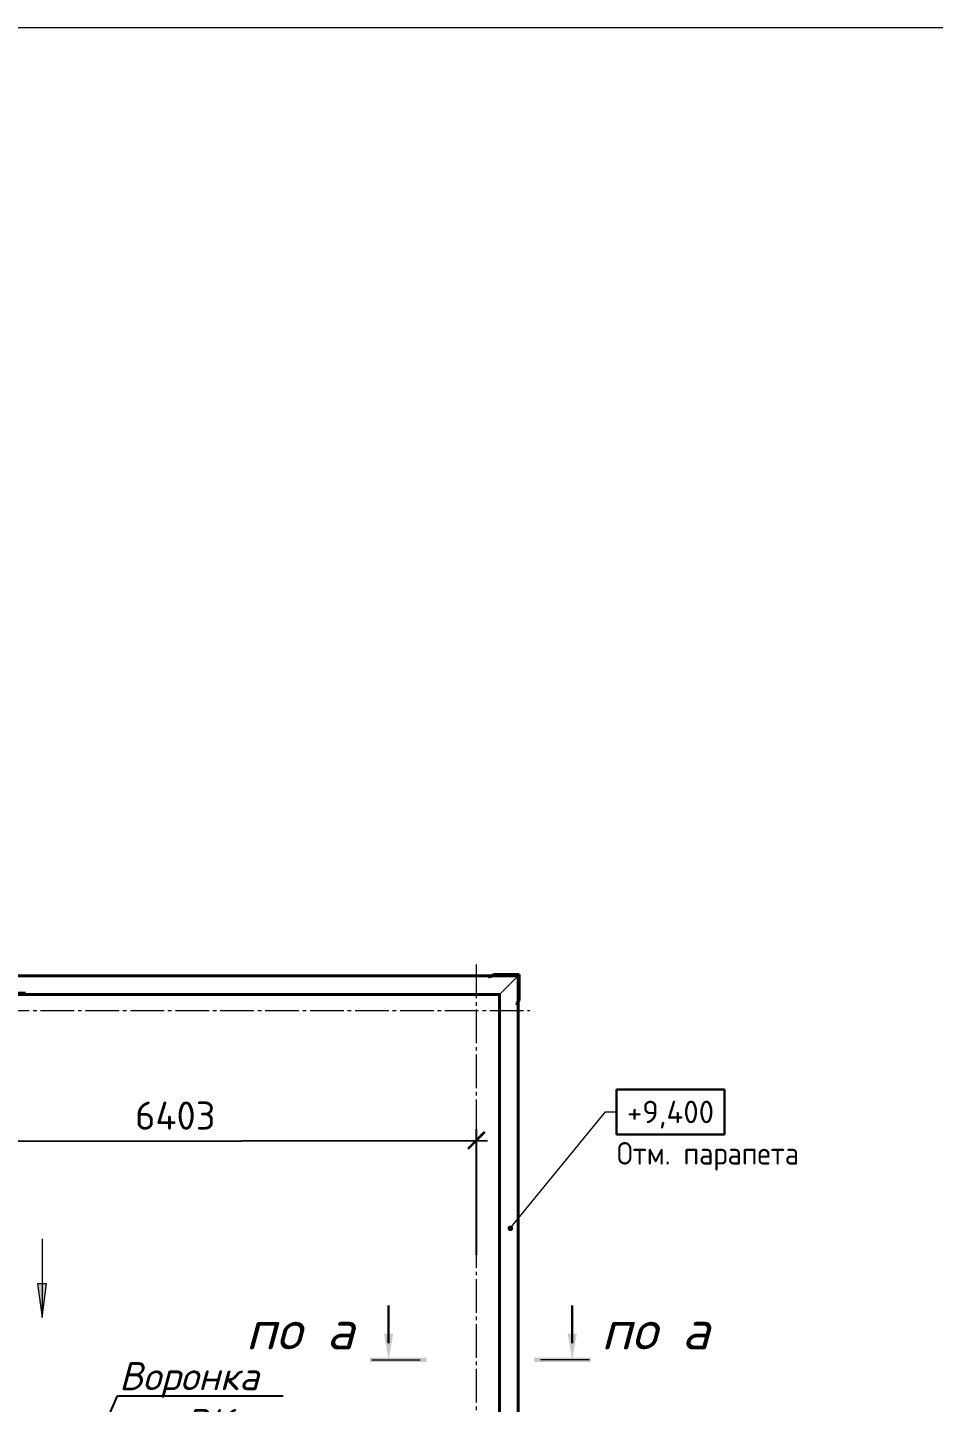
# Model space of a CAD drawing. Header units: millimetres. Extents: x -263990 to 193903, y -164417 to 240530.
# Drawn here: x -84384 to -76320, y -41519 to -29277 of the extents above; entities that cross this region are included whole.
import ezdxf
from ezdxf import colors
from ezdxf.entities.mleader import LeaderData, LeaderLine
from ezdxf.enums import TextEntityAlignment as Align
from ezdxf.math import Vec2, Vec3

# ---------------------------------------------------------------- set-up
doc = ezdxf.new("R2010")
doc.units = ezdxf.units.MM
doc.header["$LTSCALE"] = 20
doc.linetypes.add('CENTER', pattern=[20, 15, -1.7, 1.6, -1.7])
doc.layers.get('0').update_dxf_attribs({"lineweight": 0})
doc.layers.get('Defpoints').update_dxf_attribs({"color": 4})
doc.layers.add('_4-3_ маркировка на кладочных планах АР', color=7, linetype='Continuous')
for name, color, linetype, lineweight in [('ANNO-TEXT', 250, 'Continuous', 9), ('Высотные отметки', 7, 'Continuous', 9), ('Обобщенные модели', 7, 'Continuous', 18), ('Оси', 7, 'CENTER', 9), ('Размеры', 7, 'Continuous', 9), ('Разрезы', 7, 'Continuous', 9), ('Уклоны в точках', 7, 'Continuous', 9), ('ФЭ парапет', 7, 'Continuous', 18)]:
    doc.layers.add(name, color=color, linetype=linetype, lineweight=lineweight)
doc.styles.add('ISOCPEUR', font='isocpeur.ttf', dxfattribs={"width": 0.9, "height": 250})
doc.styles.add('PDF ISOCPEUR', font='isocpeur.ttf')
doc.styles.add('PDF ISOCPEUR Italic', font='isocpeui.ttf')
doc.dimstyles.new('СПДС размеры', dxfattribs={"dimscale": 100, "dimtxt": 2.5, "dimasz": 1.5, "dimexe": 1, "dimexo": 0.625, "dimgap": 1, "dimtad": 1, "dimdec": 0, "dimtxsty": 'PDF ISOCPEUR', "dimblk": 'ARCHTICK', "dimcen": 2.5, "dimdle": 1, "dimadec": 0, "dimazin": 2, "dimtfac": 0.75, "dimtdec": 0, "dimtmove": 1, "dimatfit": 3, "dimfxl": 1, "dimtfill": 1, "dimtolj": 1, "dimarcsym": 1})

# ---------------------------------------------------------------- blocks, each defined once
blk = doc.blocks.new('190_ФЭ_Стена_Стык угловой внешний фигурный - ФЭ-У1_230х230-1307890-_О__L1_0_000_')
at = {"layer": 'Обобщенные модели', "lineweight": 9}
h = blk.add_hatch(dxfattribs=at)
h.set_pattern_fill('FP_6', color=256, style=0, pattern_type=2)
h.set_pattern_definition([(45, (0, 0), (-106.066, 106.066), [])])
h.paths.add_polyline_path([(-231, -295), (-65, -295), (-48, -278), (-48, -277), (-65, -294), (-294, -294), (-294, -65), (-277, -48), (-278, -48), (-295, -65), (-295, -295)], flags=0)
h.paths.add_polyline_path([(-23, -276), (-22, -275), (-32, -276)], flags=0)
h.paths.add_polyline_path([(-276, -32), (-275, -32), (-276, -23)], flags=0)
at = {"layer": 'Обобщенные модели', "lineweight": 40}
for p, q in [((-278, -48), (-295, -65)), ((-295, -65), (-295, -295)), ((-294, -65), (-277, -48)), ((-294, -294), (-294, -65)), ((-275, -22), (-278, -22)), ((-278, -22), (-278, -48)), ((-277, -48), (-277, -23)), ((-277, -23), (-276, -23)), ((-276, -23), (-276, -32)), ((-276, -32), (-275, -32)), ((-275, -32), (-275, -22)), ((-295, -295), (-65, -295)), ((-65, -294), (-294, -294)), ((-48, -277), (-65, -294)), ((-65, -295), (-48, -278)), ((-23, -277), (-48, -277)), ((-48, -278), (-22, -278)), ((-22, -275), (-32, -275)), ((-32, -275), (-32, -276)), ((-32, -276), (-23, -276)), ((-23, -276), (-23, -277)), ((-22, -278), (-22, -275))]:
    blk.add_line(p, q, dxfattribs=at)
blk = doc.blocks.new('*U537')
at = {"layer": 'ФЭ парапет'}
for p, q in [((30390, 0), (0, 0)), ((30390, 0), (30570, -180)), ((30390, -3), (0, -3)), ((30390, -15), (0, -15)), ((30393, -3), (30390, -3)), ((30405, -15), (30390, -15)), ((30390, -165), (0, -165)), ((30390, -177), (0, -177)), ((30390, -180), (0, -180)), ((30555, -165), (30390, -165)), ((30567, -177), (30390, -177)), ((30570, -180), (30390, -180))]:
    blk.add_line(p, q, dxfattribs=at)
blk = doc.blocks.new('*U534')
at = {"layer": 'ФЭ парапет'}
for p, q in [((12270, 0), (0, 0)), ((12270, 0), (12450, -180)), ((12270, -3), (0, -3)), ((12270, -15), (0, -15)), ((12273, -3), (12270, -3)), ((12285, -15), (12270, -15)), ((12270, -165), (0, -165)), ((12270, -177), (0, -177)), ((12270, -180), (0, -180)), ((12435, -165), (12270, -165)), ((12447, -177), (12270, -177)), ((12450, -180), (12270, -180))]:
    blk.add_line(p, q, dxfattribs=at)
blk = doc.blocks.new('_ArchTick')
at = {"color": 0, "linetype": 'ByBlock', "const_width": 0.15}
blk.add_lwpolyline([(-0.5, -0.5), (0.5, 0.5)], dxfattribs=at)
blk = doc.blocks.new('*D600')
at = {"layer": 'Defpoints', "color": 0, "transparency": 16777216}
for p in [(-85204, -37873), (-84339, -37873), (-84339, -43212)]:
    blk.add_point(p, dxfattribs=at)
at = {"layer": 'Размеры', "color": 0, "lineweight": -2, "transparency": 16777216}
for p, q in [((-85204, -43312), (-85204, -37773)), ((-84401, -37873), (-85304, -37873)), ((-84402, -43212), (-85304, -43212))]:
    blk.add_line(p, q, dxfattribs=at)
at = {"layer": 'Размеры', "color": 0, "lineweight": -2, "transparency": 16777216, "xscale": 150, "yscale": 150, "zscale": 150}
for p, rotation in [((-85204, -37873), 90), ((-85204, -43212), 270)]:
    blk.add_blockref('_ArchTick', p, dxfattribs=dict(at, rotation=rotation))
at = {"layer": 'Размеры', "color": 0, "transparency": 16777216, "insert": (-85429, -40543), "char_height": 250, "attachment_point": 5, "rotation": 90, "style": 'PDF ISOCPEUR', "bg_fill": 3, "box_fill_scale": 1.1, "bg_fill_color": 256, "bg_fill_true_color": 13158600, "bg_fill_transparency": 0}
blk.add_mtext('\\A1;5339', dxfattribs=at)
blk = doc.blocks.new('*D627')
at = {"layer": 'Defpoints', "color": 0, "transparency": 16777216}
for p in [(-80389, -39186), (-86790, -40276), (-80387, -40266)]:
    blk.add_point(p, dxfattribs=at)
at = {"layer": 'Размеры', "color": 0, "lineweight": -2, "transparency": 16777216}
for p, q in [((-86790, -40213), (-86792, -39096)), ((-80387, -40203), (-80389, -39086)), ((-86892, -39196), (-80289, -39186))]:
    blk.add_line(p, q, dxfattribs=at)
at = {"layer": 'Размеры', "color": 0, "lineweight": -2, "transparency": 16777216, "xscale": 150, "yscale": 150, "zscale": 150}
for p, rotation in [((-86792, -39196), 180.0894794591849), ((-80389, -39186), 0.089479459184906)]:
    blk.add_blockref('_ArchTick', p, dxfattribs=dict(at, rotation=rotation))
at = {"layer": 'Размеры', "color": 0, "lineweight": 20, "transparency": 16777216, "insert": (-83069, -38965), "char_height": 250, "attachment_point": 5, "rotation": 0.0895, "style": 'PDF ISOCPEUR', "bg_fill": 3, "box_fill_scale": 1.1, "bg_fill_color": 256, "bg_fill_true_color": 13158600, "bg_fill_transparency": 0}
blk.add_mtext('\\A1;6403', dxfattribs=at)
blk = doc.blocks.new('ОТМ')
at = {"layer": 'Высотные отметки', "lineweight": 30, "transparency": 16777216}
for p, q in [((-598, -259), (-598, 241)), ((-598, 241), (602, 241)), ((602, 241), (602, -259)), ((602, -259), (-598, -259))]:
    blk.add_line(p, q, dxfattribs=at)
at = {"layer": 'Высотные отметки', "transparency": 16777216, "style": 'PDF ISOCPEUR', "flags": 8}
blk.add_attdef('ОТМ', text='', height=250, dxfattribs=at).set_placement((2, -9), align=Align.MIDDLE_CENTER)
blk = doc.blocks.new('_Dot')
at = {"color": 0, "linetype": 'ByBlock', "lineweight": -2}
blk.add_line((-0.5, 0), (-1, 0), dxfattribs=at)
at = {"color": 0, "linetype": 'ByBlock', "const_width": 0.5}
blk.add_lwpolyline([(-0.25, 0, 1), (0.25, 0, 1)], format="xyb", close=True, dxfattribs=at)
blk = doc.blocks.new('Разрез - Номер вида и Номер листа спереди_3_5 мм-64073-_О__L1_0_000_')
at = {"layer": 'Разрезы'}
for points in [[(9.8, 0.4), (9.8, -0.39), (-0.33, -0.39), (-0.33, 0.4)], [(2.18, -4.67), (3, 0), (3.82, -4.67)]]:
    blk.add_hatch(color=256, dxfattribs=at).paths.add_polyline_path(points, flags=0)
at = {"layer": 'Разрезы', "lineweight": 30}
blk.add_line((3, -3), (3, -9.66), dxfattribs=at)

msp = doc.modelspace()

# ---------------------------------------------------------------- linework, layer by layer
at = {"layer": 'Оси', "color": 7, "lineweight": 5}
for p, q in [((-80386.88927, -54320.53519), (-80386.88927, -37595.41866)), ((-129068.41441, -38029.36437), (-79912.2678, -38029.36437))]:
    msp.add_line(p, q, dxfattribs=at)
at = {"layer": 'Разрезы'}
for p, q in [((-81319.87813, -41139.94587), (-80888.32229, -41139.94587)), ((-79385.27738, -41139.94587), (-79816.83322, -41139.94587))]:
    msp.add_line(p, q, dxfattribs=at)
at = {"layer": 'Уклоны в точках', "color": 7}
msp.add_line((-84254.82964, -40062.69744), (-84254.82964, -40762.69744), dxfattribs=at)
at = {"layer": 'Уклоны в точках', "color": 7, "lineweight": 20}
msp.add_line((-84254.82964, -40762.69744), (-84215.33389, -40462.69744), dxfattribs=at)

# ---------------------------------------------------------------- block references
at = {"layer": 'Обобщенные модели', "rotation": 180}
msp.add_blockref('190_ФЭ_Стена_Стык угловой внешний фигурный - ФЭ-У1_230х230-1307890-_О__L1_0_000_', (-80301.96061, -38004.43572), dxfattribs=at)
at = {"layer": 'Разрезы', "lineweight": 50, "yscale": 49.99999999999996, "zscale": 49.99999999999996, "rotation": 180}
for p, xscale in [((-81319.87813, -41139.94587), -49.99999999999996), ((-79385.27738, -41139.94587), 49.99999999999996)]:
    msp.add_blockref('Разрез - Номер вида и Номер листа спереди_3_5 мм-64073-_О__L1_0_000_', p, dxfattribs=dict(at, xscale=xscale))
at = {"layer": 'ФЭ парапет', "xscale": -1, "rotation": 180}
msp.add_blockref('*U537', (-110581.88926, -37894.43517), dxfattribs=at)
at = {"layer": 'ФЭ парапет', "rotation": 90.00000000000001}
msp.add_blockref('*U534', (-80191.96006, -50164.43517), dxfattribs=at)

# ---------------------------------------------------------------- texts
at = {"color": 7, "insert": (-79138.09602, -39200.78814), "char_height": 200, "width": 2097.6679399, "attachment_point": 1, "rotation": 359.999999995, "style": 'ISOCPEUR'}
msp.add_mtext('Отм. парапета', dxfattribs=at)
at = {"layer": 'ANNO-TEXT', "color": 7, "lineweight": 0, "char_height": 350, "width": 1970.8683433, "line_spacing_factor": 1.022761, "style": 'PDF ISOCPEUR Italic'}
for insert, attachment_point in [((-82442.14833, -41046.75923), 7), ((-78314.20027, -41046.75923), 9)]:
    msp.add_mtext('по а', dxfattribs=dict(at, insert=insert, attachment_point=attachment_point))

# ---------------------------------------------------------------- leaders
at = {"layer": 'Высотные отметки'}
ml = msp.add_multileader_block('Standard', dxfattribs=at)
ml.set_content('ОТМ', color=256, scale=0.8)
ml.set_attribute('ОТМ', '+9,400', width=0)
ml.set_leader_properties(color=256, linetype='ByLayer', lineweight=18)
ml.set_arrow_properties(name='DOT')
ml.build(insert=Vec2(0, 0))
ml.multileader.update_dxf_attribs({"text_left_attachment_type": 6, "text_right_attachment_type": 6, "dogleg_length": 100, "arrow_head_size": 50})
ctx = ml.context
ctx.base_point, ctx.char_height, ctx.arrow_head_size, ctx.landing_gap_size, ctx.plane_origin = Vec3(-79140.27946, -38932.54693), 300, 50, 0.09, Vec3(-77536.18155, -39651.92029)
ctx.left_attachment, ctx.right_attachment = 6, 6
notes = []
notes.append((ctx, [(1, (1, 1, 0), (-79240.27946, -38932.54693), (1, 0), 100, [(0, [(-80086.04686, -39968.25647)], 0, [])])]))
ctx.block.insert = Vec3(-78662.11628, -38925.06292)
for ctx, leaders in notes:
    for number, flags, end, landing, length, lines in leaders:
        leader = LeaderData()
        leader.index, (leader.has_last_leader_line, leader.has_dogleg_vector, leader.attachment_direction) = number, flags
        leader.last_leader_point, leader.dogleg_vector, leader.dogleg_length = Vec3(end), Vec3(landing), length
        for number, points, colour, breaks in lines:
            line = LeaderLine()
            line.index, line.vertices, line.color, line.breaks = number, Vec3.list(points), colors.encode_raw_color(colour), breaks
            leader.lines.append(line)
        ctx.leaders.append(leader)

# ---------------------------------------------------------------- next in the draw order: dimensions: what is measured, and where the dimension line sits
at = {"layer": 'Размеры'}
dim = msp.add_linear_dim(base=(-85204.35381, -37873.46627), p1=(-84339.46874, -43212.29358), p2=(-84338.86671, -37873.46627), angle=90, dimstyle='СПДС размеры', dxfattribs=at)
dim.commit()
dim.dimension.update_dxf_attribs({"geometry": '*D600', "text_midpoint": (-85429.35381, -40542.87993)})

# ---------------------------------------------------------------- next in the draw order: hatches: boundary and pattern name
at = {"layer": 'Уклоны в точках', "lineweight": 20}
msp.add_hatch(color=7, dxfattribs=at).paths.add_polyline_path([(-84254.82964, -40762.69744), (-84215.33389, -40462.69744), (-84294.32539, -40462.69744)], flags=0)

# ---------------------------------------------------------------- next in the draw order: linework, layer by layer
at = {"layer": 'Уклоны в точках', "color": 7, "lineweight": 20}
for p, q in [((-84215.33389, -40462.69744), (-84294.32539, -40462.69744)), ((-84294.32539, -40462.69744), (-84254.82964, -40762.69744))]:
    msp.add_line(p, q, dxfattribs=at)

# ---------------------------------------------------------------- next in the draw order: dimensions: what is measured, and where the dimension line sits
at = {"layer": 'Размеры', "color": 7, "lineweight": 20}
dim = msp.add_linear_dim(base=(-80388.57564, -39186.06517), p1=(-86790.11669, -40275.88847), p2=(-80386.88927, -40265.88847), angle=0.089479459, dimstyle='СПДС размеры', dxfattribs=at)
dim.commit()
dim.dimension.update_dxf_attribs({"geometry": '*D627', "text_midpoint": (-83068.35478, -39190.25021), "dimtype": 161})

# ---------------------------------------------------------------- next in the draw order: leaders
at = {"layer": '_4-3_ маркировка на кладочных планах АР'}
ml = msp.add_multileader_mtext('Standard', dxfattribs=at)
ml.set_content('Воронка\\Pсм. ВК', color=256, style='PDF ISOCPEUR Italic')
ml.set_leader_properties()
ml.set_arrow_properties(name='DOT')
ml.build(insert=Vec2(0, 0))
ml.multileader.update_dxf_attribs({"text_left_attachment_type": 6, "text_right_attachment_type": 6, "dogleg_length": 0.36, "arrow_head_size": 75})
ctx = ml.context
ctx.base_point, ctx.char_height, ctx.arrow_head_size, ctx.landing_gap_size, ctx.plane_origin = Vec3(-83584.03093, -41459.54401), 250, 75, 15, Vec3(-84314.96756, -42904.95678)
ctx.left_attachment, ctx.right_attachment = 6, 6
notes = []
notes.append((ctx, [(0, (1, 1, 0), (-83584.39093, -41459.54401), (1, 0), 0.36, [(0, [(-84339.46874, -43212.29358)], 0, [])])]))
ctx.mtext.insert, ctx.mtext.flow_direction = Vec3(-83569.03093, -41159.54401), 5
for ctx, leaders in notes:
    for number, flags, end, landing, length, lines in leaders:
        leader = LeaderData()
        leader.index, (leader.has_last_leader_line, leader.has_dogleg_vector, leader.attachment_direction) = number, flags
        leader.last_leader_point, leader.dogleg_vector, leader.dogleg_length = Vec3(end), Vec3(landing), length
        for number, points, colour, breaks in lines:
            line = LeaderLine()
            line.index, line.vertices, line.color, line.breaks = number, Vec3.list(points), colors.encode_raw_color(colour), breaks
            leader.lines.append(line)
        ctx.leaders.append(leader)

# ---------------------------------------------------------------- next in the draw order: linework, layer by layer
at = {"color": 3}
msp.add_lwpolyline([(-146328.20826, -29276.96917), (-48315.73589, -29276.96917), (-48315.73589, -94552.18476), (-146328.20826, -94552.18476)], close=True, dxfattribs=at)

doc.saveas('drawing.dxf')
